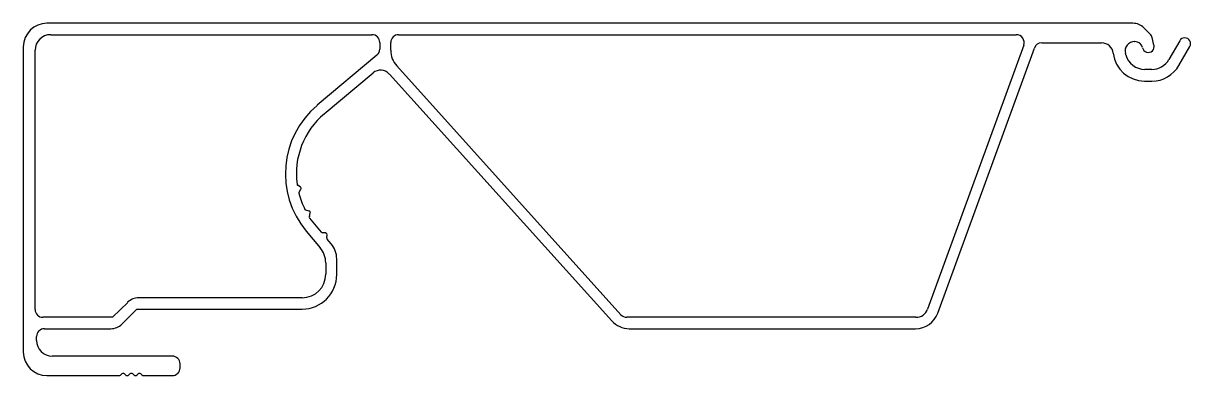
# Model space of a CAD drawing. Extents: x 2951 to 3100, y 1354 to 1399.
import ezdxf

# ---------------------------------------------------------------- set-up
doc = ezdxf.new("R2010")
doc.units = 0
doc.layers.get('0').update_dxf_attribs({"linetype": 'CONTINUOUS'})

msp = doc.modelspace()

# ---------------------------------------------------------------- linework, layer by layer
for p, q in [((3092.27, 1399.23), (2953.64, 1399.23)), ((2954.14, 1397.78), (2995.14, 1397.78)), ((2998.54, 1397.78), (3077.39, 1397.78)), ((3094.46, 1397.86), (3093.68, 1398.64)), ((2950.64, 1396.23), (2950.64, 1357.23)), ((2996.14, 1396.78), (2996.14, 1395.92)), ((2997.54, 1395.79), (2997.54, 1396.78)), ((3078.33, 1396.44), (3066.06, 1362.73)), ((3080.63, 1396.73), (3088.28, 1396.73)), ((3092.48, 1396.89), (3092.53, 1396.89)), ((3093.5, 1396.14), (3093.5, 1396.12)), ((3094.96, 1396.46), (3094.73, 1397.4)), ((3098.24, 1397), (3096.85, 1394.6)), ((3098.15, 1393.85), (3099.54, 1396.25)), ((2952.14, 1362.68), (2952.14, 1395.78)), ((2995.78, 1395.15), (2988.16, 1388.76)), ((3067.36, 1362.2), (3079.69, 1396.07)), ((3091.37, 1395.2), (3091.32, 1395.38)), ((3026.92, 1362.01), (2998.31, 1393.78)), ((3094.69, 1393.35), (3093.78, 1393.35)), ((2989.06, 1387.68), (2995.28, 1392.9)), ((2997.36, 1392.75), (3025.75, 1361.22)), ((3093.74, 1391.85), (3094.69, 1391.85)), ((2986.02, 1378.3), (2985.67, 1378.54)), ((2985.84, 1377.68), (2986.07, 1378.03)), ((2987.13, 1375.25), (2986.72, 1375.36)), ((2987.15, 1374.54), (2987.27, 1375.01)), ((2988.7, 1372.56), (2987.19, 1374.36)), ((2986.76, 1372.7), (2988.54, 1370.57)), ((2989.25, 1372.45), (2988.83, 1372.49)), ((2989.39, 1371.83), (2989.43, 1372.23)), ((2989.94, 1371.08), (2989.44, 1371.68)), ((2989.24, 1368.64), (2989.24, 1367.18)), ((2990.64, 1367.13), (2990.64, 1369.15)), ((2963.96, 1363.59), (2962.04, 1361.68)), ((2986.24, 1364.18), (2965.37, 1364.18)), ((2963.23, 1360.81), (2965.14, 1362.73)), ((2965.14, 1362.73), (2986.24, 1362.73)), ((2962.04, 1361.68), (2953.14, 1361.68)), ((3064.56, 1361.68), (3027.67, 1361.68)), ((2952.34, 1358.73), (2952.34, 1359.23)), ((2953.34, 1360.23), (2961.81, 1360.23)), ((3027.98, 1360.23), (3064.54, 1360.23)), ((2969.64, 1356.73), (2954.34, 1356.73)), ((2963.05, 1354.3), (2963.2, 1354.45)), ((2963.56, 1354.45), (2963.69, 1354.32)), ((2964.11, 1354.32), (2964.24, 1354.45)), ((2964.6, 1354.45), (2964.73, 1354.32)), ((2965.15, 1354.32), (2965.28, 1354.45)), ((2965.64, 1354.45), (2965.79, 1354.3)), ((2970.64, 1355.23), (2970.64, 1355.73)), ((2953.64, 1354.23), (2962.87, 1354.23)), ((2965.96, 1354.23), (2969.64, 1354.23))]:
    msp.add_line(p, q)
for centre, radius, start, end in [((2953.64, 1396.23), 3, 90, 180), ((3092.27, 1397.23), 2, 44.9999, 90), ((2954.14, 1395.78), 2, 90, 180), ((2995.14, 1396.78), 1, 0, 90), ((2998.54, 1396.78), 1, 90, 180), ((3077.39, 1396.78), 1, 340, 90), ((3093.76, 1397.15), 1, 14.2569, 44.9999), ((3080.63, 1395.73), 1, 90, 160), ((3088.28, 1395.23), 1.5, 6.4683, 90), ((3092.48, 1395.69), 1.2, 90, 195.1166), ((3092.53, 1395.89), 1, 14.2565, 90), ((3094.24, 1396.27), 0.751, 191.7787, 14.2569), ((3098.89, 1396.63), 0.75, 330, 150), ((2995.14, 1395.92), 1, 310, 0), ((3000.54, 1395.79), 3, 180, 222), ((3093.74, 1395.85), 4, 186.4683, 270), ((3093.78, 1395.85), 2.5, 195.1166, 270), ((2996.24, 1391.75), 1.5, 42, 130), ((3094.69, 1395.85), 2.5, 270, 330), ((3094.69, 1395.85), 4, 270, 330), ((2995.49, 1380.02), 11.4, 130, 220), ((2995.49, 1380.02), 10, 130, 187.7373), ((2985.78, 1378.7), 0.2, 187.7373, 236.1204), ((2985.9, 1378.14), 0.2, 326.1202, 56.1204), ((2986, 1377.57), 0.2, 146.1202, 194.503), ((2995.49, 1380.02), 10, 194.503, 207.1552), ((2986.77, 1375.55), 0.2, 207.1552, 255.5381), ((2987.08, 1375.06), 0.2, 345.538, 75.5381), ((2987.34, 1374.49), 0.2, 165.538, 219.9999), ((2988.85, 1372.69), 0.2, 219.9999, 264.1313), ((2989.23, 1372.25), 0.2, 354.1315, 84.1313), ((2989.59, 1371.81), 0.2, 174.1315, 220.0001), ((2987.64, 1369.15), 3, 0, 40.0001), ((2986.24, 1368.64), 3, 0, 40), ((2986.24, 1367.18), 3, 270, 360), ((2986.24, 1367.13), 4.4, 270, 360), ((2965.37, 1362.18), 2, 90, 135), ((2953.14, 1362.68), 1, 180, 270), ((3027.67, 1362.68), 1, 222, 270), ((3064.54, 1363.23), 3, 270, 340), ((3064.56, 1363.28), 1.6, 270, 340), ((2961.81, 1362.23), 2, 270, 315), ((3027.98, 1363.23), 3, 222, 270), ((2953.34, 1359.23), 1, 90, 180), ((2954.34, 1358.73), 2, 180, 270), ((2953.64, 1357.23), 3, 180, 270), ((2969.64, 1355.73), 1, 0, 90), ((2963.38, 1354.27), 0.25, 45, 135), ((2964.42, 1354.27), 0.25, 45, 135), ((2965.46, 1354.27), 0.25, 45, 135), ((2969.64, 1355.23), 1, 270, 360), ((2962.87, 1354.48), 0.25, 270, 315), ((2963.9, 1354.53), 0.3, 225, 315), ((2964.94, 1354.53), 0.3, 225, 315), ((2965.96, 1354.48), 0.25, 225, 270)]:
    msp.add_arc(centre, radius, start, end)

doc.saveas('drawing.dxf')
